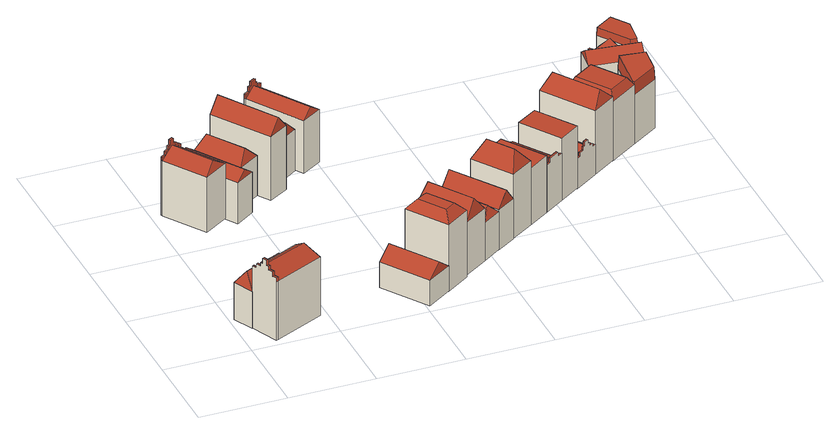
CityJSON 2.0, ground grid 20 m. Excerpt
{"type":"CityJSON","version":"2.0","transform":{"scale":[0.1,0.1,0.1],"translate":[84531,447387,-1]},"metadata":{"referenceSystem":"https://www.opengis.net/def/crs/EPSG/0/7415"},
"CityObjects":{
"building1":{"type":"Building","geometry":[{"type":"Solid","lod":"2","boundaries":[[[[0,1,2,3]],[[2,1,4,5]],[[0,3,6,7]],[[3,2,5,6]],[[1,0,7,4]],[[7,6,8,9]],[[6,5,8]],[[5,4,9,8]],[[4,7,9]]]],"semantics":{"surfaces":[{"type":"GroundSurface"},{"type":"WallSurface"},{"type":"RoofSurface"}],"values":[[0,1,1,1,1,2,2,2,2]]}}]},
"building2":{"type":"Building","geometry":[{"type":"Solid","lod":"2","boundaries":[[[[10,11,12,13]],[[12,11,14,15]],[[10,13,16,17]],[[11,10,17,14]],[[17,16,18,19]],[[15,14,19,18]],[[14,17,19]],[[18,16,20,21,22,23,24,25,26,27,28,29,30,31,32,33,15]],[[34,35,36,37,38,39,40,41,42,43,44,45,46,47,48,49,50,51]],[[25,24,44,43]],[[33,32,36,35]],[[26,25,43,42]],[[15,33,35,34]],[[12,15,34,51]],[[27,26,42,41]],[[13,12,51,50]],[[20,16,49,48]],[[16,13,50,49]],[[28,27,41,40]],[[21,20,48,47]],[[29,28,40,39]],[[22,21,47,46]],[[30,29,39,38]],[[23,22,46,45]],[[31,30,38,37]],[[24,23,45,44]],[[32,31,37,36]]]],"semantics":{"surfaces":[{"type":"GroundSurface"},{"type":"WallSurface"},{"type":"RoofSurface"}],"values":[[0,1,1,1,2,2,2,2,1,2,2,2,2,1,2,0,2,1,2,2,2,2,2,2,2,2,2]]}}]},
"building3":{"type":"Building","geometry":[{"type":"Solid","lod":"2","boundaries":[[[[52,53,54,55]],[[54,53,56,57]],[[52,55,58,59]],[[53,52,59,56]],[[59,58,60,61]],[[57,56,61,60]],[[56,59,61]],[[60,58,62,63,64,65,66,67,68,69,70,71,72,73,74,75,57]],[[76,77,78,79,80,81,82,83,84,85,86,87,88,89,90,91,92,93]],[[67,66,86,85]],[[75,74,78,77]],[[68,67,85,84]],[[57,75,77,76]],[[54,57,76,93]],[[69,68,84,83]],[[55,54,93,92]],[[62,58,91,90]],[[58,55,92,91]],[[70,69,83,82]],[[63,62,90,89]],[[71,70,82,81]],[[64,63,89,88]],[[72,71,81,80]],[[65,64,88,87]],[[73,72,80,79]],[[66,65,87,86]],[[74,73,79,78]]]],"semantics":{"surfaces":[{"type":"GroundSurface"},{"type":"WallSurface"},{"type":"RoofSurface"}],"values":[[0,1,1,1,2,2,2,2,1,2,2,2,2,1,2,0,2,1,2,2,2,2,2,2,2,2,2]]}}]},
"building4":{"type":"Building","geometry":[{"type":"Solid","lod":"2","boundaries":[[[[94,95,96,97]],[[96,95,98,99]],[[94,97,100,101]],[[97,96,99,100]],[[95,94,101,98]],[[101,100,102,103]],[[100,99,102]],[[99,98,103,102]],[[98,101,103]]]],"semantics":{"surfaces":[{"type":"GroundSurface"},{"type":"WallSurface"},{"type":"RoofSurface"}],"values":[[0,1,1,1,1,2,2,2,2]]}}]},
"building5":{"type":"Building","geometry":[{"type":"Solid","lod":"2","boundaries":[[[[104,105,106,107]],[[106,105,108,109]],[[104,107,110,111]],[[107,106,109,110]],[[105,104,111,108]],[[111,110,112,113]],[[110,109,112]],[[109,108,113,112]],[[108,111,113]]]],"semantics":{"surfaces":[{"type":"GroundSurface"},{"type":"WallSurface"},{"type":"RoofSurface"}],"values":[[0,1,1,1,1,2,2,2,2]]}}]},
"building6":{"type":"Building","geometry":[{"type":"Solid","lod":"2","boundaries":[[[[114,115,107,116]],[[107,115,117,118]],[[114,116,119,120]],[[116,107,118,119]],[[115,114,120,117]],[[120,119,121,122]],[[119,118,121]],[[118,117,122,121]],[[117,120,122]]]],"semantics":{"surfaces":[{"type":"GroundSurface"},{"type":"WallSurface"},{"type":"RoofSurface"}],"values":[[0,1,1,1,1,2,2,2,2]]}}]},
"building7":{"type":"Building","geometry":[{"type":"Solid","lod":"2","boundaries":[[[[123,124,125,126]],[[125,124,127,128]],[[123,126,129,130]],[[126,125,128,129]],[[124,123,130,127]],[[130,129,131,132]],[[129,128,131]],[[128,127,132,131]],[[127,130,132]]]],"semantics":{"surfaces":[{"type":"GroundSurface"},{"type":"WallSurface"},{"type":"RoofSurface"}],"values":[[0,1,1,1,1,2,2,2,2]]}}]},
"building8":{"type":"Building","geometry":[{"type":"Solid","lod":"2","boundaries":[[[[133,134,116,135]],[[116,134,136,137]],[[133,135,138,139]],[[135,116,137,138]],[[134,133,139,136]],[[139,138,140,141]],[[138,137,140]],[[137,136,141,140]],[[136,139,141]]]],"semantics":{"surfaces":[{"type":"GroundSurface"},{"type":"WallSurface"},{"type":"RoofSurface"}],"values":[[0,1,1,1,1,2,2,2,2]]}}]},
"building9":{"type":"Building","geometry":[{"type":"Solid","lod":"2","boundaries":[[[[142,143,144,145]],[[144,143,146,147]],[[142,145,148,149]],[[145,144,147,148]],[[143,142,149,146]],[[146,149,150,151]],[[149,148,152,150]],[[148,147,153,152]],[[147,146,151,153]],[[150,152,153,151]]]],"semantics":{"surfaces":[{"type":"GroundSurface"},{"type":"WallSurface"},{"type":"RoofSurface"}],"values":[[0,1,1,1,1,2,2,2,2,2]]}}]},
"building10":{"type":"Building","geometry":[{"type":"Solid","lod":"2","boundaries":[[[[154,155,156,157]],[[156,155,158,159]],[[154,157,160,161]],[[155,154,161,158]],[[161,160,162,163]],[[159,158,163,162]],[[158,161,163]],[[162,160,164,165,166,167,168,169,170,171,172,173,159]],[[174,175,176,177,178,179,180,181,182,183,184,185,186,187]],[[169,168,180,179]],[[170,169,179,178]],[[156,159,174,187]],[[171,170,178,177]],[[157,156,187,186]],[[164,160,185,184]],[[160,157,186,185]],[[172,171,177,176]],[[165,164,184,183]],[[173,172,176,175]],[[166,165,183,182]],[[159,173,175,174]],[[167,166,182,181]],[[168,167,181,180]]]],"semantics":{"surfaces":[{"type":"GroundSurface"},{"type":"WallSurface"},{"type":"RoofSurface"}],"values":[[0,1,1,1,2,2,2,2,1,2,2,1,2,0,2,1,2,2,2,2,2,2,2]]}}]},
"building11":{"type":"Building","geometry":[{"type":"Solid","lod":"2","boundaries":[[[[188,189,190,191]],[[190,189,192,193]],[[188,191,194,195]],[[191,190,193,194]],[[189,188,195,192]],[[195,194,196,197]],[[194,193,196]],[[193,192,197,196]],[[192,195,197]]]],"semantics":{"surfaces":[{"type":"GroundSurface"},{"type":"WallSurface"},{"type":"RoofSurface"}],"values":[[0,1,1,1,1,2,2,2,2]]}}]},
"building12":{"type":"Building","geometry":[{"type":"Solid","lod":"2","boundaries":[[[[198,199,200,190]],[[200,199,201,202]],[[198,190,203,204]],[[190,200,202,203]],[[199,198,204,201]],[[204,203,205,206]],[[203,202,205]],[[202,201,206,205]],[[201,204,206]]]],"semantics":{"surfaces":[{"type":"GroundSurface"},{"type":"WallSurface"},{"type":"RoofSurface"}],"values":[[0,1,1,1,1,2,2,2,2]]}}]},
"building13":{"type":"Building","geometry":[{"type":"Solid","lod":"2","boundaries":[[[[207,208,209,210]],[[209,208,211,212]],[[207,210,213,214]],[[210,209,212,213]],[[208,207,214,211]],[[214,213,215,216]],[[213,212,215]],[[212,211,216,215]],[[211,214,216]]]],"semantics":{"surfaces":[{"type":"GroundSurface"},{"type":"WallSurface"},{"type":"RoofSurface"}],"values":[[0,1,1,1,1,2,2,2,2]]}}]},
"building14":{"type":"Building","geometry":[{"type":"Solid","lod":"2","boundaries":[[[[217,218,219,220]],[[219,218,221,222]],[[217,220,223,224]],[[220,219,222,223]],[[218,217,224,221]],[[224,223,225,226]],[[223,222,225]],[[222,221,226,225]],[[221,224,226]]]],"semantics":{"surfaces":[{"type":"GroundSurface"},{"type":"WallSurface"},{"type":"RoofSurface"}],"values":[[0,1,1,1,1,2,2,2,2]]}}]},
"building15":{"type":"Building","geometry":[{"type":"Solid","lod":"2","boundaries":[[[[227,228,229,219]],[[230,231,232,233]],[[229,228,233,232]],[[227,219,231,230]],[[219,229,232,231]],[[228,227,230,233]]]],"semantics":{"surfaces":[{"type":"GroundSurface"},{"type":"RoofSurface"},{"type":"WallSurface"}],"values":[[0,1,2,2,2,2]]}}]},
"building16":{"type":"Building","geometry":[{"type":"Solid","lod":"2","boundaries":[[[[234,235,236,237]],[[236,235,238,239]],[[234,237,240,241]],[[235,234,241,238]],[[241,240,242,243]],[[239,238,243,242]],[[238,241,243]],[[242,240,244,245,246,247,248,249,239]],[[250,251,252,253,254,255,256,257,229,258]],[[245,244,256,255]],[[249,248,252,251]],[[237,236,258,229]],[[246,245,255,254]],[[236,239,250,258]],[[239,249,251,250]],[[247,246,254,253]],[[240,237,229,257]],[[244,240,257,256]],[[248,247,253,252]]]],"semantics":{"surfaces":[{"type":"GroundSurface"},{"type":"WallSurface"},{"type":"RoofSurface"}],"values":[[0,1,1,1,2,2,2,2,1,2,2,0,2,1,2,2,1,2,2]]}}]},
"building17":{"type":"Building","geometry":[{"type":"Solid","lod":"2","boundaries":[[[[259,260,261,258]],[[262,263,264,265]],[[261,260,265,264]],[[259,258,263,262]],[[258,261,264,263]],[[260,259,262,265]]]],"semantics":{"surfaces":[{"type":"GroundSurface"},{"type":"RoofSurface"},{"type":"WallSurface"}],"values":[[0,1,2,2,2,2]]}}]},
"building18":{"type":"Building","geometry":[{"type":"Solid","lod":"2","boundaries":[[[[266,267,268,269]],[[268,267,270,271]],[[266,269,272,273]],[[267,266,273,270]],[[273,272,274,275]],[[271,270,275,274]],[[270,273,275]],[[274,272,276,277,278,279,280,281,282,283,284,285,286,287,288,289,271]],[[290,291,292,293,294,295,296,297,298,299,300,301,302,303,304,305,306,307]],[[281,280,300,299]],[[289,288,292,291]],[[282,281,299,298]],[[271,289,291,290]],[[268,271,290,307]],[[283,282,298,297]],[[269,268,307,306]],[[276,272,305,304]],[[272,269,306,305]],[[284,283,297,296]],[[277,276,304,303]],[[285,284,296,295]],[[278,277,303,302]],[[286,285,295,294]],[[279,278,302,301]],[[287,286,294,293]],[[280,279,301,300]],[[288,287,293,292]]]],"semantics":{"surfaces":[{"type":"GroundSurface"},{"type":"WallSurface"},{"type":"RoofSurface"}],"values":[[0,1,1,1,2,2,2,2,1,2,2,2,2,1,2,0,2,1,2,2,2,2,2,2,2,2,2]]}}]},
"building19":{"type":"Building","geometry":[{"type":"Solid","lod":"2","boundaries":[[[[308,309,310,311]],[[310,309,312,313]],[[308,311,314,315]],[[311,310,313,314]],[[309,308,315,312]],[[315,314,316,317]],[[314,313,316]],[[313,312,317,316]],[[312,315,317]]]],"semantics":{"surfaces":[{"type":"GroundSurface"},{"type":"WallSurface"},{"type":"RoofSurface"}],"values":[[0,1,1,1,1,2,2,2,2]]}}]},
"building20":{"type":"Building","geometry":[{"type":"Solid","lod":"2","boundaries":[[[[318,319,320,321]],[[320,319,322,323]],[[318,321,324,325]],[[321,320,323,324]],[[319,318,325,322]],[[322,325,326,327]],[[325,324,328,326]],[[324,323,329,328]],[[323,322,327,329]],[[326,328,329,327]]]],"semantics":{"surfaces":[{"type":"GroundSurface"},{"type":"WallSurface"},{"type":"RoofSurface"}],"values":[[0,1,1,1,1,2,2,2,2,2]]}}]},
"building21":{"type":"Building","geometry":[{"type":"Solid","lod":"2","boundaries":[[[[330,320,331,332,333]],[[332,331,334,335]],[[330,333,336,337]],[[331,320,338,334]],[[333,332,335,336]],[[320,330,337,338]],[[338,337,339,340]],[[337,336,341,339]],[[336,335,342,341]],[[335,334,343,342]],[[334,338,340,343]],[[339,341,342,343,340]]]],"semantics":{"surfaces":[{"type":"GroundSurface"},{"type":"WallSurface"},{"type":"RoofSurface"}],"values":[[0,1,1,1,1,1,2,2,2,2,2,2]]}}]},
"building22":{"type":"Building","geometry":[{"type":"Solid","lod":"2","boundaries":[[[[344,345,346,347]],[[346,345,348,349]],[[344,347,350,351]],[[347,346,349,350]],[[345,344,351,348]],[[351,350,352,353]],[[350,349,352]],[[349,348,353,352]],[[348,351,353]]]],"semantics":{"surfaces":[{"type":"GroundSurface"},{"type":"WallSurface"},{"type":"RoofSurface"}],"values":[[0,1,1,1,1,2,2,2,2]]}}]},
"building23":{"type":"Building","geometry":[{"type":"Solid","lod":"2","boundaries":[[[[354,355,356,357]],[[356,355,358,359]],[[357,356,359,360]],[[355,354,361,358]],[[360,359,362,363]],[[359,358,362]],[[358,361,363,362]],[[363,361,364,365,366,367,368,369,370,371,372,373,360]],[[374,375,376,377,378,379,380,381,382,383,384,385,386,387]],[[369,368,380,379]],[[370,369,379,378]],[[354,357,387,386]],[[371,370,378,377]],[[364,361,385,384]],[[357,360,374,387]],[[372,371,377,376]],[[365,364,384,383]],[[361,354,386,385]],[[373,372,376,375]],[[366,365,383,382]],[[360,373,375,374]],[[367,366,382,381]],[[368,367,381,380]]]],"semantics":{"surfaces":[{"type":"GroundSurface"},{"type":"WallSurface"},{"type":"RoofSurface"}],"values":[[0,1,1,1,2,2,2,2,1,2,2,0,2,2,1,2,2,1,2,2,2,2,2]]}}]},
"building24":{"type":"Building","geometry":[{"type":"Solid","lod":"2","boundaries":[[[[388,389,390,346,356]],[[346,390,391,392]],[[388,356,393,394]],[[390,389,395,391]],[[356,346,392,393]],[[389,388,394,395]],[[395,394,396,397]],[[394,393,398,396]],[[393,392,399,398]],[[392,391,400,399]],[[391,395,397,400]],[[396,398,399,400,397]]]],"semantics":{"surfaces":[{"type":"GroundSurface"},{"type":"WallSurface"},{"type":"RoofSurface"}],"values":[[0,1,1,1,1,1,2,2,2,2,2,2]]}}]}
},
"vertices":[
[119,171,13],[141,123,13],[31,72,13],[9,120,13],[141,123,103],[31,72,103],[9,120,103],[119,171,103],[31,102,137],[119,142,137],
[151,128,14],[180,64,14],[65,11,14],[36,74,14],[180,64,158],[65,11,158],[36,74,158],[151,128,158],[50,43,184],[154,90,184],[36,74,167],[40,64,167],[40,64,177],[45,53,177],[45,53,186],[48,48,186],[48,48,198],[53,37,198],[53,37,186],[55,32,186],[55,32,177],[60,22,177],[60,22,167],[65,11,167],[60,9,158],[60,9,167],[55,19,167],[55,19,177],[50,30,177],[50,30,186],[48,35,186],[48,35,198],[43,46,198],[43,46,186],[41,51,186],[41,51,177],[36,62,177],[36,62,167],[31,72,167],[31,72,158],[31,72,14],[60,9,14],
[142,493,10],[86,457,10],[25,552,10],[81,587,10],[86,457,145],[25,552,145],[81,587,145],[142,493,145],[53,569,167],[110,482,167],[81,587,153],[72,581,153],[72,581,161],[62,575,161],[62,575,169],[58,572,169],[58,572,181],[49,567,181],[49,567,169],[44,564,169],[44,564,161],[35,558,161],[35,558,153],[25,552,153],[23,556,145],[23,556,153],[32,562,153],[32,562,161],[41,568,161],[41,568,169],[46,571,169],[46,571,181],[55,577,181],[55,577,169],[60,580,169],[60,580,161],[69,586,161],[69,586,153],[78,592,153],[78,592,145],[78,592,10],[23,556,10],
[203,495,9],[159,466,9],[78,592,9],[123,620,9],[159,466,109],[78,592,109],[123,620,109],[203,495,109],[100,606,129],[181,481,129],
[237,551,10],[188,519,10],[123,620,10],[172,652,10],[188,519,108],[123,620,108],[172,652,108],[237,551,108],[154,627,137],[207,545,137],
[302,551,10],[256,522,10],[218,681,10],[256,522,166],[172,652,166],[218,681,166],[302,551,166],[195,667,200],[279,537,200],
[337,124,11],[394,162,11],[465,56,11],[407,18,11],[394,162,73],[465,56,73],[407,18,73],[337,124,73],[436,37,101],[366,143,101],
[345,609,10],[288,572,10],[275,718,10],[288,572,112],[218,681,112],[275,718,112],[345,609,112],[246,700,146],[317,591,146],
[404,147,10],[461,185,10],[521,94,10],[465,56,10],[461,185,174],[521,94,174],[465,56,174],[404,147,174],[431,142,195],[456,158,195],[470,83,195],[495,99,195],
[404,619,13],[358,590,13],[278,714,13],[324,744,13],[358,590,142],[278,714,142],[324,744,142],[404,619,142],[301,729,161],[379,607,161],[324,744,152],[312,736,152],[312,736,163],[307,733,163],[307,733,173],[295,725,173],[295,725,163],[289,722,163],[289,722,152],[278,714,152],[275,718,142],[275,718,152],[286,726,152],[286,726,163],[292,729,163],[292,729,173],[304,737,173],[304,737,163],[310,741,163],[310,741,152],[321,748,152],[321,748,142],[321,748,13],[275,718,13],
[451,200,15],[506,236,15],[576,131,15],[521,94,15],[506,236,144],[576,131,144],[521,94,144],[451,200,144],[546,117,184],[482,213,184],
[502,242,15],[546,272,15],[620,160,15],[546,272,108],[620,160,108],[576,131,108],[502,242,108],[591,157,133],[532,245,133],
[540,281,14],[583,310,14],[664,189,14],[620,160,14],[583,310,112],[664,189,112],[620,160,112],[540,281,112],[642,175,147],[562,295,147],
[604,279,15],[657,314,15],[717,224,15],[664,189,15],[657,314,172],[717,224,172],[664,189,172],[604,279,172],[680,222,211],[641,281,211],
[653,320,15],[702,353,15],[766,257,15],[653,320,154],[717,224,154],[766,257,154],[702,353,154],
[697,360,15],[744,391,15],[810,292,15],[763,261,15],[744,391,116],[810,292,116],[763,261,116],[697,360,116],[787,277,128],[722,374,128],[763,261,130],[775,269,130],[775,269,140],[798,285,140],[798,285,130],[810,292,130],[813,288,116],[813,288,130],[801,280,130],[801,280,140],[778,265,140],[778,265,130],[766,257,130],[766,257,116],[813,288,15],
[752,379,15],[801,411,15],[861,320,15],[752,379,167],[813,288,167],[861,320,167],[801,411,167],
[796,419,13],[850,455,13],[913,361,13],[858,324,13],[850,455,79],[913,361,79],[858,324,79],[796,419,79],[886,343,101],[825,434,101],[858,324,87],[867,331,87],[867,331,95],[877,337,95],[877,337,103],[881,340,103],[881,340,113],[890,346,113],[890,346,103],[895,349,103],[895,349,95],[904,355,95],[904,355,87],[913,361,87],[916,357,79],[916,357,87],[907,351,87],[907,351,95],[898,345,95],[898,345,103],[893,342,103],[893,342,113],[884,336,113],[884,336,103],[879,333,103],[879,333,95],[870,326,95],[870,326,87],[861,320,87],[861,320,79],[861,320,13],[916,357,13],
[838,474,14],[892,510,14],[970,393,14],[916,357,14],[892,510,170],[970,393,170],[916,357,170],[838,474,170],[937,384,202],[871,483,202],
[907,488,13],[973,532,13],[1036,437,13],[970,393,13],[973,532,158],[1036,437,158],[970,393,158],[907,488,158],[923,484,178],[970,515,178],[973,410,178],[1020,440,178],
[1098,478,13],[1031,444,13],[1044,549,13],[1105,542,13],[1031,444,133],[1044,549,133],[1105,542,133],[1098,478,133],[1036,437,133],[1096,479,163],[1037,440,163],[1103,540,163],[1046,547,163],[1034,445,163],
[985,566,15],[992,623,15],[1113,609,15],[1107,552,15],[992,623,140],[1113,609,140],[1107,552,140],[985,566,140],[1110,580,162],[989,594,162],
[1011,647,15],[1053,676,15],[1097,611,15],[1030,618,15],[1053,676,110],[1097,611,110],[1030,618,110],[1011,647,110],[1066,646,142],[1019,635,125],[1011,647,119],[1015,641,119],[1015,641,127],[1017,638,127],[1017,638,136],[1022,631,136],[1022,631,127],[1025,627,127],[1025,627,119],[1030,618,119],[1024,619,110],[1024,619,119],[1019,626,119],[1019,626,127],[1017,630,127],[1017,630,136],[1012,636,136],[1012,636,127],[1010,639,127],[1010,639,119],[1007,645,119],[1007,645,110],[1007,645,15],[1024,619,15],
[1050,681,15],[1092,709,15],[1120,668,15],[1120,668,133],[1113,609,133],[1097,611,133],[1050,681,133],[1092,709,133],[1051,681,153],[1092,708,153],[1098,611,153],[1112,610,153],[1119,667,153]
]}
